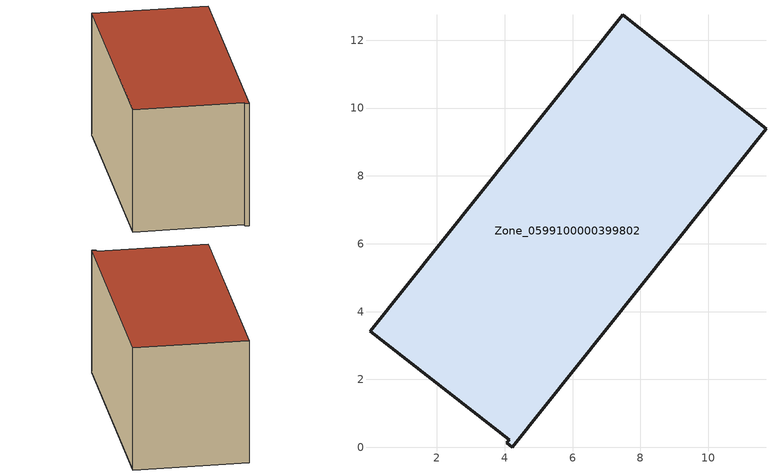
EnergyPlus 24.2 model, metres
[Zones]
Zone_0599100000399802
 floor ground (C_G): 0.04,3.42 7.47,12.75 11.7,9.39 4.22,0 4.06,0.13 4.14,0.22 z0.94
 wall outside (C_F): 11.7,9.39 7.47,12.75 0.04,3.42 4.14,0.22 4.06,0.13 4.22,0 11.7,9.39 z0.94:7.01
 roof outside (C_R): 7.47,12.75 0.04,3.42 4.14,0.22 4.06,0.13 4.22,0 11.7,9.39 z7.01
[BUILDING]
Pand.0599100000399802: North Axis=0; Terrain=City; Loads Convergence Tolerance Value=0.04; Temperature Convergence Tolerance Value=0.4; Solar Distribution=FullExterior; Maximum Number of Warmup Days=25; Minimum Number of Warmup Days=1
[Site:Location]
Rotterdam.The.Hague.AP_ZH_NLD Design_Conditions: Latitude=51.96; Longitude=4.45; Time Zone=1; Elevation=-4.5
[SITE:GROUNDTEMPERATURE:BUILDINGSURFACE]
18, 18, 18, 18, 18, 18, 18, 18, 18, 18, 18, 18
[MATERIAL] Thermal Absorptance=0.9; Solar Absorptance=0.7; Visible Absorptance=0.7
Name | Roughness | Thickness | Conductivity | Density | Specific Heat
G.TI.1992-2005 | MediumSmooth | 0.15 | 0.06 | 540 | 1210
F.TI.1992-2005 | Rough | 0.3 | 0.12 | 1920 | 840
R.TI.1992-2005 | MediumRough | 0.2 | 0.08 | 1500 | 1000
[CONSTRUCTION]
C_G: G.TI.1992-2005
C_F: F.TI.1992-2005
C_R: R.TI.1992-2005
[ZONE]
Zone_0599100000399802: Type=1; Multiplier=1; Ceiling Height=Autocalculate; Volume=Autocalculate; Floor Area=autocalculate; Part of Total Floor Area=Yes
[ZONEINFILTRATION:DESIGNFLOWRATE]
Infil_Zone_0599100000399802: Zone or ZoneList or Space or SpaceList=Zone_0599100000399802; Schedule=AlwaysOn; Design Flow Rate Calculation Method=Flow/Area; Flow Rate per Floor Area=0.0015; Constant Term Coefficient=1; Temperature Term Coefficient=0; Velocity Term Coefficient=0; Velocity Squared Term Coefficient=0
[HVACTEMPLATE:ZONE:IDEALLOADSAIRSYSTEM]
Zone_0599100000399802: Maximum Heating Supply Air Temperature=50; Minimum Cooling Supply Air Temperature=13; Maximum Heating Supply Air Humidity Ratio=0.0156; Minimum Cooling Supply Air Humidity Ratio=0.0077; Heating Limit=NoLimit; Cooling Limit=NoLimit; Dehumidification Control Type=ConstantSensibleHeatRatio; Cooling Sensible Heat Ratio=0.7; Dehumidification Setpoint=60; Humidification Control Type=None; Humidification Setpoint=30; Outdoor Air Method=None; Outdoor Air Flow Rate per Person=0.00944; Outdoor Air Flow Rate per Zone Floor Area=0; Outdoor Air Flow Rate per Zone=0; Demand Controlled Ventilation Type=None; Outdoor Air Economizer Type=NoEconomizer; Heat Recovery Type=None; Sensible Heat Recovery Effectiveness=0.7; Latent Heat Recovery Effectiveness=0.65
[ZONECONTROL:THERMOSTAT]
ThermostatControl_Zone_0599100000399802: Zone or ZoneList=Zone_0599100000399802; Control Type Schedule=DualSetpointControlType; Control 1=Thermostat_Zone_0599100000399802; Temperature Difference Between Cutout And Setpoint=0
[THERMOSTATSETPOINT:DUALSETPOINT]
Thermostat_Zone_0599100000399802: Heating Setpoint Temperature Schedule=HeatingSetpoint_Zone_0599100000399802; Cooling Setpoint Temperature Schedule=CoolingSetpoint_Zone_0599100000399802
[SCHEDULE:COMPACT]
HeatingSetpoint_Zone_0599100000399802: Through: 12/31, For: AllDays, Until: 24:00, 21
CoolingSetpoint_Zone_0599100000399802: Through: 12/31, For: AllDays, Until: 24:00, 24
DualSetpointControlType: Through: 12/31, For: AllDays, Until: 24:00, 4
AlwaysOn: Through: 12/31, For: AllDays, Until: 24:00, 1
